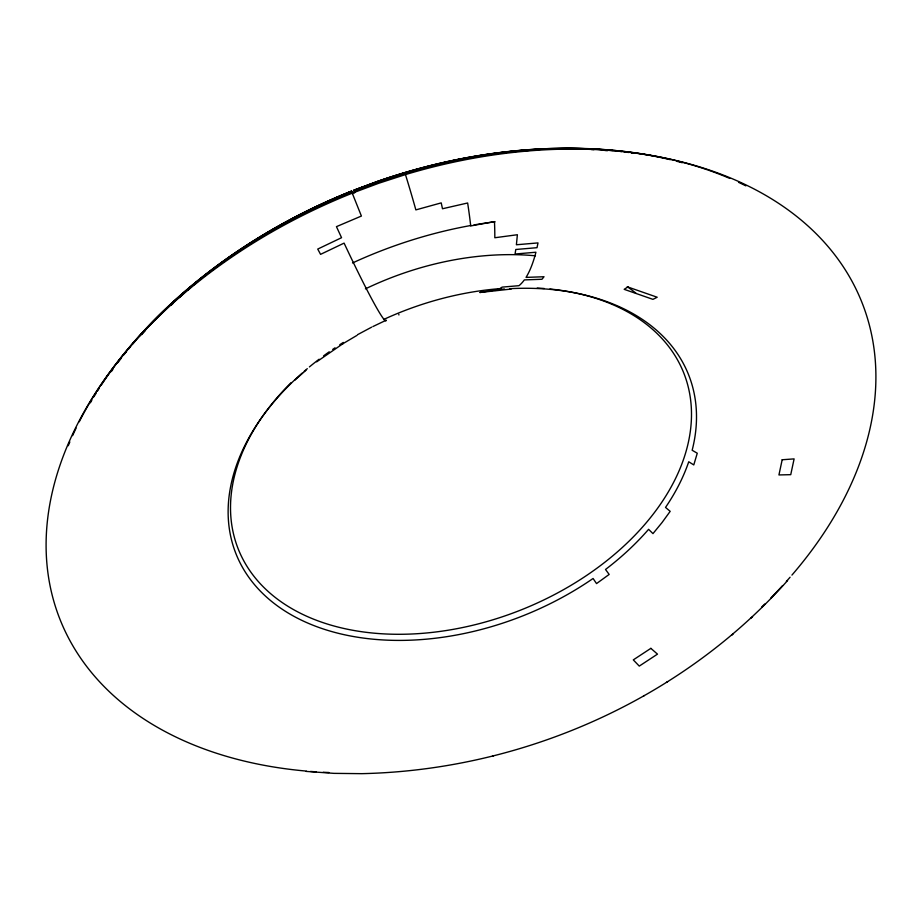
<?xml version="1.0" encoding="UTF-8"?>
<svg xmlns="http://www.w3.org/2000/svg" width="922" height="922" viewBox="0 0 922 922"><rect width="100%" height="100%" fill="white"/><g stroke="black" fill="none" stroke-linecap="round" stroke-linejoin="round"><path stroke-width="1.38" d="M372.926 326.549L386.283 320.165A119.756 6.431 65.7 0 1 344.09 243.12L320.568 254.357L317.733 249.078L341.555 237.692L336.449 226.651L361.401 216.048A119.756 0.622 68.2 0 1 352.262 193.171L351.57 191.073A414.416 277.833 -21.5 0 0 171.1 304.318M354.555 193.009L353.99 190.174L376.96 181.576A414.416 277.833 -21.5 0 1 528.294 149.929M787.549 580.583C680.839 700.455 521.61 770.158 361.747 773.662L333.96 773.362L306.231 771.414M294.637 380.302L305.977 370.275M750.819 618.293L752.548 616.76M731.619 635.281L733.163 633.933M316.661 361.839L342.949 343.699M341.889 344.309L356.895 335.424M666.479 682.372L667.54 681.761M643.51 695.995L644.305 695.534M357.54 334.686L371.716 327.126M353.99 190.174L377.236 181.553A418.945 280.876 -21.5 0 1 588.294 148.822M353.967 190.439L376.787 181.899A409.679 274.664 -21.5 0 1 400.886 174.039M354.129 190.197L377.617 181.83A423.256 283.757 -21.5 0 1 670.329 159.679M354.048 191.004L359.384 189.01M367.382 186.014L374.055 183.513M354.371 190.531L354.728 191.154L378.101 182.406A427.324 286.488 -21.5 0 1 707.577 169.879M791.929 575.098A431.15 289.059 -21.5 0 0 819.232 236.839A431.15 289.059 -21.5 0 0 405.461 174.592L378.688 183.282L352.262 193.171A431.15 289.059 -21.5 0 0 46.803 527.419A431.15 289.059 -21.5 0 0 306.311 771.08M492.498 756.155L493.339 755.959M511.237 289.047L479.809 292.505L498.94 289.381L502.11 287.122L518.959 285.682A119.756 38.747 86.5 0 0 524.33 279.908L541.975 279.262L544.015 276.738L526.024 277.395A119.756 38.747 86.5 0 0 535.913 252.236L515.064 254.023L515.778 249.493L537.007 247.684L538.01 242.912L516.401 244.768L517.38 234.73L494.814 237.749A119.756 27.971 81 0 0 494.469 221.626L470.704 225.936A119.756 22.393 78.4 0 0 467.638 202.99L442.491 208.752L441.212 202.886L415.857 209.893A119.756 10.983 73.3 0 0 405.461 174.592M495.587 290.384L492.094 290.13A243.362 163.159 -21.5 0 1 504.495 289.012M351.57 191.073L352.746 193.689M354.728 191.154L355.201 192.076M398.8 314.367L398.915 314.978M328.82 201.584A404.746 271.356 -21.5 0 1 332.646 199.89M335.193 198.772A404.746 271.356 -21.5 0 1 339.031 197.112M341.601 196.029A404.746 271.356 -21.5 0 1 345.462 194.415M383.31 180.263A404.746 271.356 -21.5 0 1 387.275 178.949M395.215 176.39A404.746 271.356 -21.5 0 1 401.854 174.362M171.285 305.124A409.679 274.664 -21.5 0 1 173.278 303.234M179.364 297.599A409.679 274.664 -21.5 0 1 182.452 294.81M187.685 290.2A409.679 274.664 -21.5 0 1 189.794 288.367M194.069 284.737A409.679 274.664 -21.5 0 1 198.391 281.129M211.691 270.538A409.679 274.664 -21.5 0 1 213.95 268.809M215.091 267.945A409.679 274.664 -21.5 0 1 219.667 264.51M225.452 260.281A409.679 274.664 -21.5 0 1 233.681 254.449M234.868 253.631A409.679 274.664 -21.5 0 1 240.538 249.77M242.82 248.249A409.679 274.664 -21.5 0 1 279.447 225.821M280.657 225.141A409.679 274.664 -21.5 0 1 351.685 191.292M402.234 173.636A409.679 274.664 -21.5 0 1 479.463 155.956M483.75 155.299A409.679 274.664 -21.5 0 1 486.609 154.884M490.896 154.274A409.679 274.664 -21.5 0 1 493.754 153.893M498.03 153.352A409.679 274.664 -21.5 0 1 500.877 153.006M505.152 152.522A409.679 274.664 -21.5 0 1 507.987 152.222M515.087 151.519A409.679 274.664 -21.5 0 1 517.91 151.277M526.393 150.609A409.679 274.664 -21.5 0 1 529.205 150.424M141.688 334.628A414.416 277.833 -21.5 0 1 145.503 330.364M155.357 319.842A414.416 277.833 -21.5 0 1 162.122 312.996M532.559 149.652A414.416 277.833 -21.5 0 1 546.746 148.972M553.788 148.788A414.416 277.833 -21.5 0 1 570.557 148.742M591.209 149.479A414.416 277.833 -21.5 0 1 593.941 149.652M604.763 150.47A414.416 277.833 -21.5 0 1 607.448 150.712M111.32 371.601A418.945 280.876 -21.5 0 1 112.922 369.353M117.866 362.634A418.945 280.876 -21.5 0 1 121.255 358.185M123.848 354.855A418.945 280.876 -21.5 0 1 126.487 351.547M128.273 349.346A418.945 280.876 -21.5 0 1 130.083 347.145M132.826 343.871A418.945 280.876 -21.5 0 1 135.615 340.598M139.234 336.449A418.945 280.876 -21.5 0 1 146.575 328.347M148.454 326.33A418.945 280.876 -21.5 0 1 351.559 191.154M591.071 148.961A418.945 280.876 -21.5 0 1 602.078 149.664M604.809 149.883A418.945 280.876 -21.5 0 1 613.107 150.643M615.965 150.931A418.945 280.876 -21.5 0 1 621.659 151.588M624.494 151.934A418.945 280.876 -21.5 0 1 628.712 152.499M631.524 152.891A418.945 280.876 -21.5 0 1 634.313 153.306M90.356 402.81A423.256 283.757 -21.5 0 1 91.797 400.344M93.906 396.794A423.256 283.757 -21.5 0 1 96.026 393.325M97.478 391.02A423.256 283.757 -21.5 0 1 98.942 388.715M101.178 385.258A423.256 283.757 -21.5 0 1 351.674 191.534M676.99 161.338A423.256 283.757 -21.5 0 1 682.257 162.733M68.263 445.729A427.324 286.488 -21.5 0 1 69.842 441.949M72.596 435.633A427.324 286.488 -21.5 0 1 76.123 428.073M79.234 421.78A427.324 286.488 -21.5 0 1 351.916 192.202M708.914 170.34A427.324 286.488 -21.5 0 1 729.775 178.419M738.545 182.326A427.324 286.488 -21.5 0 1 745.875 185.864M509.958 288.678A243.362 163.159 -21.5 0 1 692.157 450.259L697.263 453.221L693.782 464.93L688.734 461.772A243.362 163.159 -21.5 0 1 665.523 507.423L670.179 511.341L661.996 522.601L652.972 533.619L648.592 529.332A243.362 163.159 -21.5 0 1 605.512 569.473L609.165 574.429L596.534 583.591L593.077 578.486A243.362 163.159 -21.5 0 1 279.147 607.125A243.362 163.159 -21.5 0 1 302.162 373.11M304.202 371.324A243.362 163.159 -21.5 0 1 307.314 368.673M309.412 366.921A243.362 163.159 -21.5 0 1 319.127 359.211M323.576 355.88A243.362 163.159 -21.5 0 1 329.246 351.801M332.704 349.403A243.362 163.159 -21.5 0 1 335.043 347.825M339.757 344.713A243.362 163.159 -21.5 0 1 343.33 342.431M365.412 288.863A239.524 160.589 -21.5 0 1 535.463 255.809M627.248 286.696A239.524 160.589 -21.5 0 1 635.984 293.265M549.881 289.012A239.524 160.589 -21.5 0 1 661.996 501.937A239.524 160.589 -21.5 0 1 325.743 623.537A239.524 160.589 -21.5 0 1 291.214 382.561M383.587 319.508A239.524 160.589 -21.5 0 1 501.165 288.54M537.203 288.056A239.524 160.589 -21.5 0 1 544.291 288.517M352.504 262.966A335.343 224.818 -21.5 0 1 471.177 225.429M473.989 224.933A335.343 224.818 -21.5 0 1 495.045 221.776M790.096 577.207A431.15 289.059 -21.5 0 1 786.385 581.402M782.605 585.574A431.15 289.059 -21.5 0 1 770.873 597.929M764.776 604.014A431.15 289.059 -21.5 0 1 761.676 607.022M328.958 772.521A431.15 289.059 -21.5 0 1 323.253 772.256M316.165 771.841A431.15 289.059 -21.5 0 1 310.518 771.426M782.179 459.755L778.94 474.945L790.742 474.669L794.107 458.891L782.179 459.755M650.863 648.35L633.299 659.887L639.269 666.099L657.49 654.136L650.863 648.35M627.836 286.996L624.159 289.324L652.937 299.362L657.179 297.23L627.836 286.996"/></g></svg>
